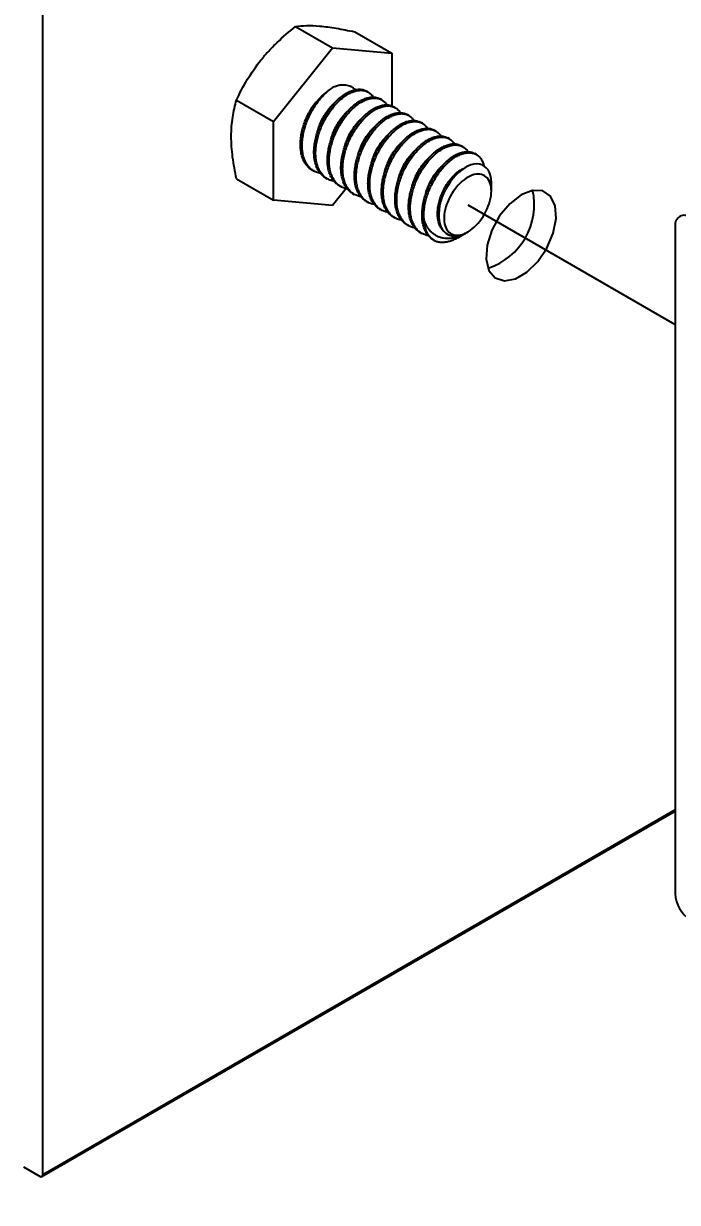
# Model space of a CAD drawing. Extents: x -3.9 to 19, y -12.2 to 0.
# Drawn here: x 1.794 to 3.505, y -8.071 to -4.987 of the extents above; entities that cross this region are included whole.
import ezdxf
from ezdxf import colors
from ezdxf.entities.mleader import LeaderData, LeaderLine
from ezdxf.math import Vec2, Vec3

# ---------------------------------------------------------------- set-up
doc = ezdxf.new("R2010")
doc.units = 0
doc.header["$LTSCALE"] = 0.5
doc.header["$MEASUREMENT"] = 0
doc.linetypes.add('CENTER', pattern=[2, 1.25, -0.25, 0.25, -0.25])
for name, color, linetype in [('Centerline', 210, 'CENTER'), ('FAB DWG', 221, 'CONTINUOUS'), ('Hardware', 242, 'CONTINUOUS'), ('Housing', 150, 'CONTINUOUS'), ('WallMount Bracket', 190, 'CONTINUOUS')]:
    doc.layers.add(name, color=color, linetype=linetype)
doc.styles.get("Standard").update_dxf_attribs({"font": 'arial.ttf'})

msp = doc.modelspace()

# ---------------------------------------------------------------- linework, layer by layer
at = {"layer": 'Centerline', "transparency": 16777216}
msp.add_line((2.956501, -5.460355), (5.148151, -6.725705), dxfattribs=at)
at = {"layer": 'Hardware', "linetype": 'Continuous', "lineweight": 25, "transparency": 16777216}
for p, q in [((2.506281, -4.994239), (2.602951, -5.050031)), ((2.66096, -5.008105), (2.757629, -5.063897)), ((2.448272, -5.24244), (2.602951, -5.050031)), ((2.602951, -5.050031), (2.757629, -5.063897)), ((2.757629, -5.063897), (2.757629, -5.202021)), ((2.69637, -5.165899), (2.691951, -5.163348)), ((2.351603, -5.186648), (2.448272, -5.24244)), ((2.731725, -5.186304), (2.727306, -5.183753)), ((2.76708, -5.206709), (2.762661, -5.204158)), ((2.448272, -5.448714), (2.448272, -5.24244)), ((2.802435, -5.227114), (2.798016, -5.224563)), ((2.83779, -5.247519), (2.833371, -5.244968)), ((2.873145, -5.267924), (2.868726, -5.265373)), ((2.9085, -5.288329), (2.904081, -5.285778)), ((2.943855, -5.308734), (2.939436, -5.306183)), ((2.97921, -5.329139), (2.974791, -5.326588)), ((2.351603, -5.392922), (2.448272, -5.448714)), ((2.549308, -5.369669), (2.553727, -5.37222)), ((2.584663, -5.390074), (2.589082, -5.392625)), ((2.638571, -5.41827), (2.602951, -5.46258)), ((2.620018, -5.410479), (2.624437, -5.41303)), ((3.018372, -5.424646), (3.018372, -5.403783)), ((2.602951, -5.46258), (2.448272, -5.448714)), ((2.655373, -5.430884), (2.659792, -5.433435)), ((2.690728, -5.451289), (2.695147, -5.45384)), ((2.726083, -5.471694), (2.730502, -5.474245)), ((2.761438, -5.492099), (2.765857, -5.49465)), ((2.796793, -5.512504), (2.801212, -5.515055)), ((2.832148, -5.532909), (2.836567, -5.53546)), ((2.932857, -5.545471), (2.950995, -5.534991)), ((2.952985, -5.533842), (2.956534, -5.531792))]:
    msp.add_line(p, q, dxfattribs=at)
at = {"layer": 'Hardware', "linetype": 'Continuous', "lineweight": 25, "transparency": 16777216, "flags": 128}
for points in [[(3.018297, -5.403782), (3.018357, -5.402031), (3.017652, -5.392428), (3.015917, -5.383622), (3.013185, -5.375789), (3.009612, -5.369234), (3.005169, -5.363725), (2.999939, -5.359365), (2.993956, -5.356221), (2.987301, -5.354338), (2.98011, -5.353778), (2.972671, -5.354535), (2.964868, -5.356546), (2.95685, -5.359771), (2.948761, -5.36415), (2.940623, -5.369664), (2.932612, -5.376235), (2.924956, -5.383694), (2.91759, -5.392054), (2.910658, -5.401151), (2.904357, -5.410695), (2.8986, -5.420771), (2.893513, -5.431196), (2.889209, -5.441826), (2.885706, -5.452614), (2.883073, -5.463343), (2.881393, -5.47356), (2.880568, -5.483524), (2.880614, -5.493048), (2.88157, -5.502044), (2.883446, -5.510416), (2.88622, -5.517991), (2.889732, -5.524453), (2.894018, -5.530043), (2.898997, -5.534654), (2.906297, -5.539034), (2.914541, -5.54164), (2.914541, -5.54164)], [(3.018372, -5.424646), (3.018143, -5.418636), (3.017457, -5.412934), (3.016321, -5.407584), (3.014741, -5.402624), (3.01273, -5.398092), (3.010303, -5.39402), (3.007478, -5.39044), (3.004275, -5.387377), (3.000718, -5.384855), (2.996834, -5.382892), (2.992652, -5.381502), (2.988202, -5.380696), (2.983517, -5.380479), (2.978632, -5.380854), (2.973583, -5.381818), (2.968408, -5.383363), (2.963144, -5.385478), (2.957832, -5.388148), (2.952509, -5.391352), (2.947216, -5.395067), (2.941992, -5.399265), (2.936876, -5.403916), (2.931904, -5.408984), (2.927115, -5.414433), (2.922543, -5.420222), (2.918223, -5.426308), (2.914186, -5.432646), (2.910462, -5.439189), (2.907079, -5.445889), (2.904062, -5.452696), (2.901433, -5.45956), (2.899212, -5.466429), (2.897416, -5.473254), (2.896056, -5.479983), (2.895144, -5.486567), (2.894687, -5.492957), (2.894687, -5.499105), (2.895144, -5.504966), (2.896056, -5.510498), (2.897416, -5.515657), (2.899212, -5.520408), (2.901433, -5.524714), (2.904062, -5.528543), (2.907079, -5.531868), (2.910462, -5.534663), (2.914186, -5.536908), (2.918223, -5.538586), (2.922543, -5.539685), (2.927115, -5.540197), (2.931904, -5.540117), (2.936876, -5.539447), (2.941992, -5.538192), (2.947216, -5.53636), (2.952509, -5.533965), (2.957832, -5.531026), (2.963144, -5.527563), (2.968408, -5.523603), (2.973583, -5.519174), (2.978632, -5.51431), (2.983517, -5.509046), (2.988202, -5.503422), (2.992652, -5.497479), (2.996834, -5.491262), (3.000718, -5.484815), (3.004275, -5.478188), (3.007478, -5.471428), (3.010303, -5.464586), (3.01273, -5.457713), (3.014741, -5.45086), (3.016321, -5.444077), (3.017457, -5.437414), (3.018143, -5.430921), (3.018372, -5.424646)]]:
    msp.add_lwpolyline(points, dxfattribs=at)
at = {"layer": 'Hardware', "linetype": 'Continuous', "lineweight": 25, "transparency": 16777216}
for centre, radius, start, end in [((2.698154, -5.307012), 0.18002, 121.927624, 151.166913), ((2.904374, -5.502145), 0.063071, 174.46691, 234.205204)]:
    msp.add_arc(centre, radius, start, end, dxfattribs=at)
for points, knots in [([(2.415127, -5.08247), (2.421691, -5.074306), (2.42861, -5.066293), (2.442916, -5.050799), (2.450329, -5.043281), (2.473257, -5.021335), (2.489455, -5.00751), (2.506281, -4.994239)], [0, 0, 0, 0, 0.25, 0.25, 0.5, 0.5, 1, 1, 1, 1]), ([(2.569805, -4.993198), (2.576369, -4.993787), (2.583288, -4.994566), (2.597594, -4.996465), (2.605008, -4.997585), (2.627935, -5.0014), (2.644133, -5.004545), (2.66096, -5.008105)], [0, 0, 0, 0, 0.25, 0.25, 0.5, 0.5, 1, 1, 1, 1]), ([(2.662428, -5.159799), (2.66082, -5.158248), (2.657475, -5.155022), (2.651498, -5.151487), (2.644832, -5.148871), (2.637404, -5.147373), (2.62925, -5.147129), (2.620438, -5.148257), (2.611632, -5.150557), (2.605732, -5.153051), (2.602951, -5.154226)], [0, 0, 0, 0, 0.11345358, 0.23604572, 0.35896869, 0.48156035, 0.61465118, 0.74816643, 0.8812592, 1, 1, 1, 1]), ([(2.57093, -5.378149), (2.568234, -5.377645), (2.562085, -5.376494), (2.553552, -5.372472), (2.545241, -5.366521), (2.538044, -5.358684), (2.5321, -5.349128), (2.527588, -5.338059), (2.5246, -5.325786), (2.523156, -5.312561), (2.523194, -5.29848), (2.524692, -5.283618), (2.527681, -5.26822), (2.5321, -5.252681), (2.537813, -5.237403), (2.544697, -5.222646), (2.552629, -5.208494), (2.561514, -5.19505), (2.571237, -5.182569), (2.581552, -5.171431), (2.592183, -5.161747), (2.599382, -5.156719), (2.602951, -5.154226)], [0, 0, 0, 0, 0.03893572, 0.08882519, 0.13871465, 0.18947709, 0.24068765, 0.29189822, 0.34266066, 0.39255012, 0.44243959, 0.49320203, 0.54441259, 0.59562316, 0.6463856, 0.69627506, 0.74616452, 0.79692697, 0.84813753, 0.89934809, 0.95011054, 1, 1, 1, 1]), ([(2.584664, -5.390072), (2.584658, -5.390069), (2.581562, -5.388683), (2.57626, -5.384222), (2.568957, -5.37658), (2.563042, -5.366971), (2.558522, -5.355917), (2.555536, -5.34364), (2.554092, -5.330415), (2.55413, -5.316334), (2.555628, -5.301472), (2.558617, -5.286075), (2.563036, -5.270536), (2.568749, -5.255258), (2.575633, -5.2405), (2.583564, -5.226349), (2.592449, -5.212903), (2.602172, -5.200429), (2.612488, -5.189264), (2.623119, -5.179679), (2.633886, -5.171797), (2.644654, -5.165626), (2.655284, -5.161223), (2.665603, -5.158715), (2.67531, -5.158235), (2.68425, -5.1596), (2.6894, -5.162108), (2.69195, -5.16335)], [0, 0, 0, 0, 0.00008467, 0.04114935, 0.08293259, 0.12508467, 0.16723676, 0.20902, 0.25008467, 0.29114935, 0.33293259, 0.37508467, 0.41723676, 0.45902, 0.50008467, 0.54114935, 0.58293259, 0.62508467, 0.66723676, 0.70902, 0.75008467, 0.79114935, 0.83293259, 0.87508467, 0.91723676, 0.95902, 1, 1, 1, 1]), ([(2.606285, -5.398554), (2.603589, -5.39805), (2.59744, -5.396899), (2.588907, -5.392877), (2.580596, -5.386926), (2.573399, -5.379089), (2.567455, -5.369533), (2.562943, -5.358464), (2.559955, -5.346191), (2.558511, -5.332966), (2.558549, -5.318885), (2.560047, -5.304023), (2.563036, -5.288625), (2.567455, -5.273086), (2.573168, -5.257808), (2.580052, -5.243051), (2.587984, -5.228899), (2.596869, -5.215454), (2.606592, -5.20298), (2.616907, -5.191815), (2.627538, -5.182229), (2.638306, -5.174348), (2.649073, -5.168177), (2.659704, -5.163772), (2.670019, -5.161272), (2.679744, -5.160761), (2.688621, -5.162241), (2.696582, -5.165581), (2.703358, -5.170894), (2.707653, -5.175446), (2.709259, -5.178675), (2.709426, -5.179011)], [0, 0, 0, 0, 0.02760866, 0.06298442, 0.09836019, 0.13435497, 0.17066751, 0.20698004, 0.24297483, 0.27835059, 0.31372636, 0.34972114, 0.38603368, 0.42234621, 0.458341, 0.49371676, 0.52909253, 0.56508731, 0.60139985, 0.63771238, 0.67370717, 0.70908293, 0.7444587, 0.78045348, 0.81676602, 0.85307856, 0.88907334, 0.9244491, 0.95982487, 0.99581965, 1, 1, 1, 1]), ([(2.620019, -5.410477), (2.620013, -5.410474), (2.616917, -5.409088), (2.611615, -5.404627), (2.604312, -5.396985), (2.598397, -5.387376), (2.593877, -5.376321), (2.590891, -5.364045), (2.589447, -5.35082), (2.589485, -5.336739), (2.590983, -5.321877), (2.593972, -5.30648), (2.598391, -5.290941), (2.604104, -5.275662), (2.610988, -5.260905), (2.618919, -5.246754), (2.627804, -5.233308), (2.637527, -5.220834), (2.647843, -5.209669), (2.658474, -5.200084), (2.669241, -5.192202), (2.680009, -5.186031), (2.690639, -5.181628), (2.700958, -5.17912), (2.710665, -5.17864), (2.719605, -5.180005), (2.724755, -5.182513), (2.727305, -5.183755)], [0, 0, 0, 0, 0.00008467, 0.04114935, 0.08293259, 0.12508467, 0.16723676, 0.20902, 0.25008467, 0.29114935, 0.33293259, 0.37508467, 0.41723676, 0.45902, 0.50008467, 0.54114935, 0.58293259, 0.62508467, 0.66723676, 0.70902, 0.75008467, 0.79114935, 0.83293259, 0.87508467, 0.91723676, 0.95902, 1, 1, 1, 1]), ([(2.337788, -5.281812), (2.337788, -5.264347), (2.339125, -5.247436), (2.343964, -5.215813), (2.347434, -5.200924), (2.351603, -5.186648)], [0, 0, 0, 0, 0.5, 0.5, 1, 1, 1, 1]), ([(2.563322, -5.270384), (2.563575, -5.269182), (2.564795, -5.263372), (2.56844, -5.25299), (2.574162, -5.239676), (2.58112, -5.226991), (2.589015, -5.215174), (2.597509, -5.204611), (2.603506, -5.198923), (2.606402, -5.196177)], [0, 0, 0, 0, 0.042286041, 0.204364125, 0.363409914, 0.522455702, 0.684533786, 0.847648794, 1, 1, 1, 1]), ([(2.64164, -5.418959), (2.638944, -5.418455), (2.632795, -5.417304), (2.624262, -5.413282), (2.615951, -5.407331), (2.608754, -5.399494), (2.60281, -5.389938), (2.598298, -5.378869), (2.59531, -5.366596), (2.593866, -5.353371), (2.593904, -5.33929), (2.595402, -5.324428), (2.598391, -5.30903), (2.60281, -5.293491), (2.608523, -5.278213), (2.615407, -5.263456), (2.623339, -5.249304), (2.632224, -5.235859), (2.641947, -5.223385), (2.652262, -5.21222), (2.662893, -5.202634), (2.673661, -5.194753), (2.684428, -5.188582), (2.695059, -5.184177), (2.705374, -5.181677), (2.715099, -5.181166), (2.723976, -5.182646), (2.731937, -5.185986), (2.738713, -5.191299), (2.743008, -5.195851), (2.744614, -5.19908), (2.744781, -5.199416)], [0, 0, 0, 0, 0.02760866, 0.06298442, 0.09836019, 0.13435497, 0.17066751, 0.20698004, 0.24297483, 0.27835059, 0.31372636, 0.34972114, 0.38603368, 0.42234621, 0.458341, 0.49371676, 0.52909253, 0.56508731, 0.60139985, 0.63771238, 0.67370717, 0.70908293, 0.7444587, 0.78045348, 0.81676602, 0.85307856, 0.88907334, 0.9244491, 0.95982487, 0.99581965, 1, 1, 1, 1]), ([(2.655374, -5.430882), (2.655368, -5.430879), (2.652272, -5.429493), (2.64697, -5.425032), (2.639667, -5.41739), (2.633752, -5.407781), (2.629232, -5.396726), (2.626246, -5.38445), (2.624802, -5.371225), (2.62484, -5.357144), (2.626338, -5.342282), (2.629327, -5.326885), (2.633746, -5.311346), (2.639459, -5.296067), (2.646343, -5.28131), (2.654274, -5.267159), (2.663159, -5.253713), (2.672882, -5.241239), (2.683198, -5.230074), (2.693829, -5.220489), (2.704596, -5.212607), (2.715364, -5.206436), (2.725994, -5.202033), (2.736313, -5.199525), (2.74602, -5.199045), (2.75496, -5.20041), (2.76011, -5.202918), (2.76266, -5.20416)], [0, 0, 0, 0, 0.00008467, 0.04114935, 0.08293259, 0.12508467, 0.16723676, 0.20902, 0.25008467, 0.29114935, 0.33293259, 0.37508467, 0.41723676, 0.45902, 0.50008467, 0.54114935, 0.58293259, 0.62508467, 0.66723676, 0.70902, 0.75008467, 0.79114935, 0.83293259, 0.87508467, 0.91723676, 0.95902, 1, 1, 1, 1]), ([(2.676995, -5.439364), (2.674299, -5.43886), (2.66815, -5.437709), (2.659617, -5.433687), (2.651306, -5.427736), (2.644109, -5.419899), (2.638165, -5.410343), (2.633653, -5.399274), (2.630665, -5.387001), (2.629221, -5.373776), (2.629259, -5.359695), (2.630757, -5.344833), (2.633746, -5.329435), (2.638165, -5.313896), (2.643878, -5.298618), (2.650762, -5.283861), (2.658694, -5.269709), (2.667579, -5.256264), (2.677302, -5.243789), (2.687617, -5.232625), (2.698248, -5.223039), (2.709016, -5.215157), (2.719783, -5.208987), (2.730414, -5.204582), (2.740729, -5.202082), (2.750454, -5.201571), (2.759331, -5.203051), (2.767292, -5.206391), (2.774068, -5.211704), (2.778363, -5.216256), (2.779969, -5.219485), (2.780136, -5.219821)], [0, 0, 0, 0, 0.02760866, 0.06298442, 0.09836019, 0.13435497, 0.17066751, 0.20698004, 0.24297483, 0.27835059, 0.31372636, 0.34972114, 0.38603368, 0.42234621, 0.458341, 0.49371676, 0.52909253, 0.56508731, 0.60139985, 0.63771238, 0.67370717, 0.70908293, 0.7444587, 0.78045348, 0.81676602, 0.85307856, 0.88907334, 0.9244491, 0.95982487, 0.99581965, 1, 1, 1, 1]), ([(2.549309, -5.369667), (2.549303, -5.369665), (2.546207, -5.368278), (2.540905, -5.363817), (2.533602, -5.356175), (2.527687, -5.346566), (2.523167, -5.335512), (2.520181, -5.323235), (2.518737, -5.31001), (2.518775, -5.295929), (2.520274, -5.281068), (2.523258, -5.265668), (2.527693, -5.250138), (2.533346, -5.234825), (2.538097, -5.225044), (2.540451, -5.220196)], [0, 0, 0, 0, 0.00016932, 0.08228476, 0.16583709, 0.25012699, 0.33441689, 0.41796922, 0.50008466, 0.5822001, 0.66575243, 0.75004233, 0.83433223, 0.91788456, 1, 1, 1, 1]), ([(2.598677, -5.290789), (2.59893, -5.289587), (2.60015, -5.283777), (2.603795, -5.273395), (2.609517, -5.26008), (2.616475, -5.247396), (2.62437, -5.235579), (2.632864, -5.225016), (2.638861, -5.219328), (2.641757, -5.216582)], [0, 0, 0, 0, 0.04228604, 0.20436413, 0.36340991, 0.5224557, 0.68453379, 0.84764879, 1, 1, 1, 1]), ([(2.634032, -5.311194), (2.634285, -5.309992), (2.635505, -5.304182), (2.63915, -5.2938), (2.644872, -5.280485), (2.65183, -5.267801), (2.659725, -5.255984), (2.668219, -5.245421), (2.674216, -5.239733), (2.677112, -5.236987)], [0, 0, 0, 0, 0.042286041, 0.204364125, 0.363409914, 0.522455702, 0.684533786, 0.847648794, 1, 1, 1, 1]), ([(2.690729, -5.451287), (2.690723, -5.451284), (2.687627, -5.449898), (2.682325, -5.445437), (2.675022, -5.437795), (2.669107, -5.428186), (2.664587, -5.417131), (2.661601, -5.404855), (2.660157, -5.39163), (2.660195, -5.377549), (2.661693, -5.362687), (2.664682, -5.34729), (2.669101, -5.33175), (2.674814, -5.316472), (2.681698, -5.301715), (2.689629, -5.287564), (2.698514, -5.274118), (2.708237, -5.261644), (2.718553, -5.250479), (2.729184, -5.240894), (2.739951, -5.233012), (2.750719, -5.226841), (2.761349, -5.222438), (2.771668, -5.21993), (2.781375, -5.21945), (2.790315, -5.220815), (2.795465, -5.223323), (2.798015, -5.224565)], [0, 0, 0, 0, 0.00008467, 0.04114935, 0.08293259, 0.12508467, 0.16723676, 0.20902, 0.25008467, 0.29114935, 0.33293259, 0.37508467, 0.41723676, 0.45902, 0.50008467, 0.54114935, 0.58293259, 0.62508467, 0.66723676, 0.70902, 0.75008467, 0.79114935, 0.83293259, 0.87508467, 0.91723676, 0.95902, 1, 1, 1, 1]), ([(2.71235, -5.459769), (2.709654, -5.459265), (2.703505, -5.458114), (2.694972, -5.454092), (2.686661, -5.448141), (2.679464, -5.440304), (2.67352, -5.430748), (2.669008, -5.419679), (2.66602, -5.407406), (2.664576, -5.394181), (2.664614, -5.3801), (2.666112, -5.365238), (2.669101, -5.34984), (2.67352, -5.334301), (2.679233, -5.319023), (2.686117, -5.304266), (2.694049, -5.290114), (2.702934, -5.276669), (2.712657, -5.264194), (2.722972, -5.25303), (2.733603, -5.243444), (2.744371, -5.235562), (2.755138, -5.229392), (2.765769, -5.224987), (2.776084, -5.222487), (2.785809, -5.221976), (2.794686, -5.223456), (2.802647, -5.226796), (2.809423, -5.232109), (2.813718, -5.236661), (2.815324, -5.23989), (2.815491, -5.240226)], [0, 0, 0, 0, 0.02760866, 0.06298442, 0.09836019, 0.13435497, 0.17066751, 0.20698004, 0.24297483, 0.27835059, 0.31372636, 0.34972114, 0.38603368, 0.42234621, 0.458341, 0.49371676, 0.52909253, 0.56508731, 0.60139985, 0.63771238, 0.67370717, 0.70908293, 0.7444587, 0.78045348, 0.81676602, 0.85307856, 0.88907334, 0.9244491, 0.95982487, 0.99581965, 1, 1, 1, 1]), ([(2.726084, -5.471692), (2.726078, -5.471689), (2.722982, -5.470303), (2.71768, -5.465842), (2.710377, -5.4582), (2.704462, -5.448591), (2.699942, -5.437536), (2.696956, -5.42526), (2.695512, -5.412035), (2.69555, -5.397954), (2.697048, -5.383092), (2.700037, -5.367694), (2.704456, -5.352155), (2.710169, -5.336877), (2.717053, -5.32212), (2.724984, -5.307969), (2.733869, -5.294523), (2.743592, -5.282049), (2.753908, -5.270884), (2.764539, -5.261299), (2.775306, -5.253417), (2.786074, -5.247246), (2.796704, -5.242843), (2.807023, -5.240335), (2.81673, -5.239855), (2.82567, -5.24122), (2.83082, -5.243728), (2.83337, -5.24497)], [0, 0, 0, 0, 0.00008467, 0.04114935, 0.08293259, 0.12508467, 0.16723676, 0.20902, 0.25008467, 0.29114935, 0.33293259, 0.37508467, 0.41723676, 0.45902, 0.50008467, 0.54114935, 0.58293259, 0.62508467, 0.66723676, 0.70902, 0.75008467, 0.79114935, 0.83293259, 0.87508467, 0.91723676, 0.95902, 1, 1, 1, 1]), ([(2.747705, -5.480174), (2.745009, -5.47967), (2.73886, -5.478519), (2.730327, -5.474497), (2.722016, -5.468546), (2.714819, -5.460709), (2.708875, -5.451153), (2.704363, -5.440084), (2.701375, -5.427811), (2.699931, -5.414586), (2.699969, -5.400505), (2.701467, -5.385643), (2.704456, -5.370245), (2.708875, -5.354706), (2.714588, -5.339428), (2.721472, -5.324671), (2.729404, -5.310519), (2.738289, -5.297074), (2.748012, -5.284599), (2.758327, -5.273435), (2.768958, -5.263849), (2.779726, -5.255967), (2.790493, -5.249797), (2.801124, -5.245392), (2.811439, -5.242892), (2.821164, -5.242381), (2.830041, -5.243861), (2.838002, -5.2472), (2.844778, -5.252514), (2.849073, -5.257066), (2.850679, -5.260295), (2.850846, -5.260631)], [0, 0, 0, 0, 0.02760866, 0.06298442, 0.09836019, 0.13435497, 0.17066751, 0.20698004, 0.24297483, 0.27835059, 0.31372636, 0.34972114, 0.38603368, 0.42234621, 0.458341, 0.49371676, 0.52909253, 0.56508731, 0.60139985, 0.63771238, 0.67370717, 0.70908293, 0.7444587, 0.78045348, 0.81676602, 0.85307856, 0.88907334, 0.9244491, 0.95982487, 0.99581965, 1, 1, 1, 1]), ([(2.669387, -5.331599), (2.66964, -5.330397), (2.67086, -5.324587), (2.674505, -5.314205), (2.680227, -5.30089), (2.687185, -5.288206), (2.69508, -5.276389), (2.703574, -5.265826), (2.709571, -5.260138), (2.712467, -5.257392)], [0, 0, 0, 0, 0.042286041, 0.204364125, 0.363409914, 0.522455702, 0.684533786, 0.847648794, 1, 1, 1, 1]), ([(2.761439, -5.492097), (2.761433, -5.492094), (2.758337, -5.490708), (2.753035, -5.486247), (2.745732, -5.478605), (2.739817, -5.468996), (2.735297, -5.457941), (2.732311, -5.445665), (2.730867, -5.43244), (2.730905, -5.418359), (2.732403, -5.403497), (2.735392, -5.388099), (2.739811, -5.37256), (2.745524, -5.357282), (2.752408, -5.342525), (2.760339, -5.328374), (2.769224, -5.314928), (2.778947, -5.302454), (2.789263, -5.291289), (2.799894, -5.281704), (2.810661, -5.273822), (2.821429, -5.267651), (2.832059, -5.263248), (2.842378, -5.26074), (2.852085, -5.26026), (2.861025, -5.261625), (2.866175, -5.264133), (2.868725, -5.265375)], [0, 0, 0, 0, 0.00008467, 0.04114935, 0.08293259, 0.12508467, 0.16723676, 0.20902, 0.25008467, 0.29114935, 0.33293259, 0.37508467, 0.41723676, 0.45902, 0.50008467, 0.54114935, 0.58293259, 0.62508467, 0.66723676, 0.70902, 0.75008467, 0.79114935, 0.83293259, 0.87508467, 0.91723676, 0.95902, 1, 1, 1, 1]), ([(2.78306, -5.500579), (2.780364, -5.500074), (2.774215, -5.498924), (2.765682, -5.494902), (2.757371, -5.488951), (2.750174, -5.481114), (2.74423, -5.471558), (2.739718, -5.460489), (2.73673, -5.448216), (2.735286, -5.434991), (2.735324, -5.42091), (2.736822, -5.406048), (2.739811, -5.39065), (2.74423, -5.375111), (2.749943, -5.359833), (2.756827, -5.345076), (2.764759, -5.330924), (2.773644, -5.317479), (2.783367, -5.305004), (2.793682, -5.293839), (2.804313, -5.284254), (2.815081, -5.276372), (2.825848, -5.270202), (2.836479, -5.265797), (2.846794, -5.263297), (2.856519, -5.262786), (2.865396, -5.264266), (2.873357, -5.267605), (2.880133, -5.272919), (2.884428, -5.277471), (2.886034, -5.2807), (2.886201, -5.281036)], [0, 0, 0, 0, 0.027608657, 0.062984423, 0.09836019, 0.134354973, 0.170667509, 0.206980044, 0.242974827, 0.278350594, 0.31372636, 0.349721143, 0.386033679, 0.422346215, 0.458340997, 0.493716764, 0.529092531, 0.565087313, 0.601399849, 0.637712385, 0.673707167, 0.709082934, 0.744458701, 0.780453484, 0.816766019, 0.853078555, 0.889073338, 0.924449105, 0.959824871, 0.995819654, 1, 1, 1, 1]), ([(2.351603, -5.392922), (2.347405, -5.373703), (2.343893, -5.354508), (2.339088, -5.31733), (2.337788, -5.299263), (2.337788, -5.281812)], [0, 0, 0, 0, 0.5, 0.5, 1, 1, 1, 1]), ([(2.704742, -5.352004), (2.704995, -5.350802), (2.706215, -5.344992), (2.70986, -5.33461), (2.715582, -5.321295), (2.72254, -5.308611), (2.730435, -5.296794), (2.738929, -5.286231), (2.744926, -5.280543), (2.747822, -5.277797)], [0, 0, 0, 0, 0.04228604, 0.20436413, 0.36340991, 0.5224557, 0.68453379, 0.84764879, 1, 1, 1, 1]), ([(2.740097, -5.372409), (2.74035, -5.371207), (2.74157, -5.365397), (2.745215, -5.355015), (2.750937, -5.3417), (2.757895, -5.329016), (2.76579, -5.317199), (2.774284, -5.306636), (2.780281, -5.300948), (2.783177, -5.298202)], [0, 0, 0, 0, 0.04228604, 0.20436413, 0.36340991, 0.5224557, 0.68453379, 0.84764879, 1, 1, 1, 1]), ([(2.796794, -5.512502), (2.796788, -5.512499), (2.793692, -5.511113), (2.78839, -5.506652), (2.781087, -5.49901), (2.775172, -5.489401), (2.770652, -5.478346), (2.767666, -5.46607), (2.766222, -5.452845), (2.76626, -5.438764), (2.767758, -5.423902), (2.770747, -5.408504), (2.775166, -5.392965), (2.780879, -5.377687), (2.787763, -5.36293), (2.795694, -5.348779), (2.804579, -5.335333), (2.814302, -5.322859), (2.824618, -5.311694), (2.835249, -5.302109), (2.846016, -5.294227), (2.856784, -5.288056), (2.867414, -5.283653), (2.877733, -5.281145), (2.88744, -5.280665), (2.89638, -5.28203), (2.90153, -5.284538), (2.90408, -5.28578)], [0, 0, 0, 0, 0.00008467, 0.04114935, 0.08293259, 0.12508467, 0.16723676, 0.20902, 0.25008467, 0.29114935, 0.33293259, 0.37508467, 0.41723676, 0.45902, 0.50008467, 0.54114935, 0.58293259, 0.62508467, 0.66723676, 0.70902, 0.75008467, 0.79114935, 0.83293259, 0.87508467, 0.91723676, 0.95902, 1, 1, 1, 1]), ([(2.818415, -5.520984), (2.815719, -5.520479), (2.80957, -5.519329), (2.801037, -5.515307), (2.792726, -5.509356), (2.785529, -5.501519), (2.779585, -5.491963), (2.775073, -5.480894), (2.772085, -5.468621), (2.770641, -5.455396), (2.770679, -5.441315), (2.772177, -5.426453), (2.775166, -5.411055), (2.779585, -5.395516), (2.785298, -5.380238), (2.792182, -5.365481), (2.800114, -5.351329), (2.808999, -5.337884), (2.818722, -5.325409), (2.829037, -5.314244), (2.839668, -5.304659), (2.850436, -5.296777), (2.861203, -5.290607), (2.871834, -5.286202), (2.882149, -5.283702), (2.891874, -5.283191), (2.900751, -5.284671), (2.908712, -5.28801), (2.915488, -5.293324), (2.919783, -5.297876), (2.921389, -5.301105), (2.921556, -5.301441)], [0, 0, 0, 0, 0.02760866, 0.06298442, 0.09836019, 0.13435497, 0.17066751, 0.20698004, 0.24297483, 0.27835059, 0.31372636, 0.34972114, 0.38603368, 0.42234621, 0.458341, 0.49371676, 0.52909253, 0.56508731, 0.60139985, 0.63771238, 0.67370717, 0.70908293, 0.7444587, 0.78045348, 0.81676602, 0.85307856, 0.88907334, 0.9244491, 0.95982487, 0.99581965, 1, 1, 1, 1]), ([(2.832149, -5.532907), (2.832143, -5.532904), (2.829047, -5.531518), (2.823745, -5.527057), (2.816442, -5.519415), (2.810527, -5.509806), (2.806007, -5.498751), (2.803021, -5.486475), (2.801577, -5.47325), (2.801615, -5.459169), (2.803113, -5.444307), (2.806102, -5.428909), (2.810521, -5.41337), (2.816234, -5.398092), (2.823118, -5.383335), (2.831049, -5.369184), (2.839934, -5.355738), (2.849657, -5.343264), (2.859973, -5.332099), (2.870604, -5.322514), (2.881371, -5.314632), (2.892139, -5.308461), (2.902769, -5.304058), (2.913088, -5.30155), (2.922795, -5.30107), (2.931735, -5.302435), (2.936885, -5.304943), (2.939435, -5.306185)], [0, 0, 0, 0, 0.00008467, 0.04114935, 0.08293259, 0.12508467, 0.16723676, 0.20902, 0.25008467, 0.29114935, 0.33293259, 0.37508467, 0.41723676, 0.45902, 0.50008467, 0.54114935, 0.58293259, 0.62508467, 0.66723676, 0.70902, 0.75008467, 0.79114935, 0.83293259, 0.87508467, 0.91723676, 0.95902, 1, 1, 1, 1]), ([(2.85377, -5.541389), (2.851074, -5.540884), (2.844925, -5.539734), (2.836392, -5.535712), (2.828081, -5.529761), (2.820884, -5.521924), (2.81494, -5.512368), (2.810428, -5.501299), (2.80744, -5.489026), (2.805996, -5.475801), (2.806034, -5.46172), (2.807532, -5.446858), (2.810521, -5.43146), (2.81494, -5.415921), (2.820653, -5.400643), (2.827537, -5.385886), (2.835469, -5.371734), (2.844354, -5.358289), (2.854077, -5.345814), (2.864392, -5.334649), (2.875023, -5.325064), (2.885791, -5.317182), (2.896558, -5.311012), (2.907189, -5.306607), (2.917504, -5.304107), (2.927229, -5.303596), (2.936106, -5.305076), (2.944067, -5.308415), (2.950843, -5.313728), (2.955138, -5.318281), (2.956744, -5.32151), (2.956911, -5.321846)], [0, 0, 0, 0, 0.02760866, 0.06298442, 0.09836019, 0.13435497, 0.17066751, 0.20698004, 0.24297483, 0.27835059, 0.31372636, 0.34972114, 0.38603368, 0.42234621, 0.458341, 0.49371676, 0.52909253, 0.56508731, 0.60139985, 0.63771238, 0.67370717, 0.70908293, 0.7444587, 0.78045348, 0.81676602, 0.85307856, 0.88907334, 0.9244491, 0.95982487, 0.99581965, 1, 1, 1, 1]), ([(2.775452, -5.392814), (2.775705, -5.391612), (2.776925, -5.385802), (2.78057, -5.37542), (2.786292, -5.362105), (2.79325, -5.349421), (2.801145, -5.337603), (2.809639, -5.32704), (2.815636, -5.321353), (2.818532, -5.318606)], [0, 0, 0, 0, 0.04228604, 0.20436413, 0.36340991, 0.5224557, 0.68453379, 0.84764879, 1, 1, 1, 1]), ([(2.867485, -5.553304), (2.864664, -5.551442), (2.858974, -5.547687), (2.851832, -5.539758), (2.845873, -5.530228), (2.841364, -5.519152), (2.838376, -5.506881), (2.836932, -5.493655), (2.83697, -5.479574), (2.838468, -5.464712), (2.841457, -5.449314), (2.845876, -5.433775), (2.851589, -5.418497), (2.858473, -5.40374), (2.866404, -5.389589), (2.875289, -5.376143), (2.885012, -5.363669), (2.895328, -5.352504), (2.905959, -5.342918), (2.916726, -5.335037), (2.927494, -5.328866), (2.938124, -5.324463), (2.948443, -5.321955), (2.95815, -5.321475), (2.96709, -5.32284), (2.97224, -5.325348), (2.97479, -5.32659)], [0, 0, 0, 0, 0.041068152, 0.082854927, 0.125010585, 0.167166244, 0.208953018, 0.25002117, 0.291089322, 0.332876097, 0.375031756, 0.417187414, 0.458974189, 0.500042341, 0.541110493, 0.582897268, 0.625052926, 0.667208584, 0.708995359, 0.750063511, 0.791131663, 0.832918438, 0.875074096, 0.917229755, 0.95901653, 1, 1, 1, 1]), ([(2.841597, -5.496064), (2.841506, -5.491457), (2.841322, -5.482163), (2.842906, -5.467252), (2.845871, -5.451868), (2.850296, -5.436325), (2.856008, -5.421048), (2.862892, -5.406291), (2.870824, -5.392139), (2.879709, -5.378694), (2.889432, -5.366219), (2.899747, -5.355054), (2.910378, -5.345469), (2.921146, -5.337587), (2.931913, -5.331417), (2.942544, -5.327012), (2.952859, -5.324511), (2.962582, -5.324003), (2.971468, -5.325473), (2.979398, -5.328848), (2.986289, -5.334029), (2.991972, -5.341021), (2.996301, -5.349208), (2.997982, -5.355724), (2.998762, -5.358746)], [0, 0, 0, 0, 0.04505324, 0.09089484, 0.13714111, 0.18338739, 0.22922899, 0.27428223, 0.31933547, 0.36517707, 0.41142334, 0.45766962, 0.50351122, 0.54856446, 0.5936177, 0.6394593, 0.68570557, 0.73195185, 0.77779345, 0.82284669, 0.86789993, 0.91374153, 0.9599878, 1, 1, 1, 1]), ([(2.810807, -5.413219), (2.81106, -5.412016), (2.81228, -5.406207), (2.815925, -5.395825), (2.821647, -5.38251), (2.828605, -5.369826), (2.8365, -5.358008), (2.844994, -5.347445), (2.850991, -5.341758), (2.853887, -5.339011)], [0, 0, 0, 0, 0.04228604, 0.20436413, 0.36340991, 0.5224557, 0.68453379, 0.84764879, 1, 1, 1, 1]), ([(2.846162, -5.433624), (2.846415, -5.432421), (2.847635, -5.426612), (2.85128, -5.41623), (2.857002, -5.402915), (2.86396, -5.390231), (2.871855, -5.378413), (2.880349, -5.36785), (2.886346, -5.362163), (2.889242, -5.359416)], [0, 0, 0, 0, 0.04228604, 0.20436413, 0.36340991, 0.5224557, 0.68453379, 0.84764879, 1, 1, 1, 1]), ([(2.892403, -5.527936), (2.890752, -5.526117), (2.886898, -5.52187), (2.882526, -5.513146), (2.879191, -5.502452), (2.877558, -5.490611), (2.877501, -5.477871), (2.878995, -5.464361), (2.882056, -5.450447), (2.886563, -5.436641), (2.892376, -5.423317), (2.899311, -5.410643), (2.907207, -5.398793), (2.915893, -5.388136), (2.925042, -5.37902), (2.934388, -5.371821), (2.941821, -5.367213), (2.945923, -5.365721), (2.947045, -5.365312)], [0, 0, 0, 0, 0.05013942, 0.11709633, 0.18362759, 0.24891413, 0.31420067, 0.38073194, 0.44768884, 0.51422011, 0.57950665, 0.64479319, 0.71132445, 0.77828136, 0.84481262, 0.91009916, 0.9753857, 1, 1, 1, 1]), ([(2.95168, -5.534482), (2.949913, -5.535527), (2.945315, -5.538244), (2.937655, -5.541782), (2.928775, -5.5451), (2.919852, -5.547479), (2.910855, -5.548937), (2.90191, -5.549313), (2.893141, -5.548543), (2.884902, -5.546612), (2.877211, -5.543561), (2.870031, -5.539506), (2.863138, -5.534234), (2.856726, -5.527597), (2.850972, -5.519554), (2.84671, -5.511368), (2.84362, -5.503483), (2.842271, -5.498537), (2.841597, -5.496064)], [0, 0, 0, 0, 0.03649588, 0.0949484, 0.15563902, 0.21649518, 0.27718586, 0.34275306, 0.40853025, 0.47410111, 0.5395478, 0.60515416, 0.67060082, 0.74531621, 0.82026986, 0.89498534, 0.94749267, 1, 1, 1, 1]), ([(2.867485, -5.553304), (2.870013, -5.554397), (2.875076, -5.556586), (2.883497, -5.558199), (2.892469, -5.558579), (2.901979, -5.557503), (2.911887, -5.555075), (2.921994, -5.551149), (2.929021, -5.547864), (2.932616, -5.545575), (2.932835, -5.545436)], [0, 0, 0, 0, 0.13949437, 0.27941287, 0.41890723, 0.56172416, 0.7049965, 0.84781343, 0.99072551, 1, 1, 1, 1]), ([(2.914541, -5.54164), (2.917002, -5.542114), (2.922481, -5.54317), (2.930311, -5.542462), (2.937373, -5.54079), (2.944333, -5.538289), (2.9496, -5.536102), (2.952967, -5.533849), (2.952983, -5.533839)], [0, 0, 0, 0, 0.21581648, 0.48050758, 0.61681539, 0.7531232, 0.99886215, 1, 1, 1, 1])]:
    msp.add_open_spline(points, degree=3, knots=knots, dxfattribs=at)
for points in [[(2.506281, -4.994239), (2.52315, -4.99164), (2.543453, -4.990836), (2.569805, -4.993198)], [(2.351603, -5.186648), (2.368472, -5.150305), (2.388775, -5.115251), (2.415127, -5.08247)]]:
    msp.add_open_spline(points, degree=3, dxfattribs=at)
at = {"layer": 'Housing', "linetype": 'Continuous', "lineweight": 25, "transparency": 16777216}
for p, q in [((1.844617, -7.998404), (1.844617, -4.638392)), ((1.842546, -8.002982), (3.499438, -7.046596)), ((3.499438, -7.043214), (1.844617, -7.998404)), ((1.794413, -7.977587), (1.837546, -8.002487))]:
    msp.add_line(p, q, dxfattribs=at)
at = {"layer": 'Housing', "linetype": 'Continuous', "lineweight": 25, "transparency": 16777216, "flags": 128}
msp.add_lwpolyline([(3.096272, -5.434742), (3.066425, -5.457724), (3.039812, -5.489718), (3.019317, -5.527258), (3.007162, -5.566275), (3.004663, -5.602542), (3.012092, -5.632127), (3.028642, -5.651826), (3.052522, -5.659503), (3.081142, -5.654327), (3.111402, -5.636858), (3.140023, -5.60899), (3.163902, -5.573742), (3.180453, -5.534934), (3.187881, -5.496772), (3.185382, -5.463391), (3.173227, -5.438408), (3.152732, -5.424531), (3.12612, -5.423263), (3.096272, -5.434742)], dxfattribs=at)
at = {"layer": 'Housing', "linetype": 'Continuous', "lineweight": 25, "transparency": 16777216}
for centre, radius, start, end in [((2.956501, -5.460355), 0.174226, 287.744984, 12.74472), ((1.840307, -7.999103), 0.004367, 230.796715, 9.214037)]:
    msp.add_arc(centre, radius, start, end, dxfattribs=at)
at = {"layer": 'WallMount Bracket', "linetype": 'Continuous', "lineweight": 25, "transparency": 16777216}
msp.add_line((3.499438, -5.516437), (3.499438, -7.262727), dxfattribs=at)
for centre, radius, start, end in [((3.523495, -5.512532), 0.024372, 50.814973, 189.220266), ((3.585093, -7.258834), 0.085744, 182.602294, 237.397707)]:
    msp.add_arc(centre, radius, start, end, dxfattribs=at)

# ---------------------------------------------------------------- leaders
at = {"layer": 'FAB DWG', "ltscale": 0.5, "transparency": 16777216}
ml = msp.add_multileader_mtext('Standard', dxfattribs=at)
ml.set_content('\\A1;1/4-20 x {\\H0.7x;\\S1/2;}" Bolt \\P1/2-20 Locknut (X2)\\P(HW02550 & HW01020)', color=256)
ml.set_leader_properties()
ml.build(insert=Vec2(0, 0))
ml.multileader.update_dxf_attribs({"dogleg_length": 0.36, "arrow_head_size": 0.499995})
ctx = ml.context
ctx.base_point, ctx.char_height, ctx.arrow_head_size, ctx.landing_gap_size, ctx.plane_origin = Vec3(0.784694, -8.283785), 0.188, 0.499995, 0.089999, Vec3(-7.044102, -14.459689)
ctx.text_align_type = 2
notes = []
notes.append((ctx, [(1, (1, 1, 0), (4.221094, -8.283785), (-1, 0), 0.449996, [(0, [(4.751072, -6.532682)], 0, [])])]))
ctx.mtext.insert, ctx.mtext.width, ctx.mtext.alignment, ctx.mtext.flow_direction = Vec3(3.681099, -8.162149), 7.58865226, 3, 5
for ctx, leaders in notes:
    for number, flags, end, landing, length, lines in leaders:
        leader = LeaderData()
        leader.index, (leader.has_last_leader_line, leader.has_dogleg_vector, leader.attachment_direction) = number, flags
        leader.last_leader_point, leader.dogleg_vector, leader.dogleg_length = Vec3(end), Vec3(landing), length
        for number, points, colour, breaks in lines:
            line = LeaderLine()
            line.index, line.vertices, line.color, line.breaks = number, Vec3.list(points), colors.encode_raw_color(colour), breaks
            leader.lines.append(line)
        ctx.leaders.append(leader)

doc.saveas('drawing.dxf')
